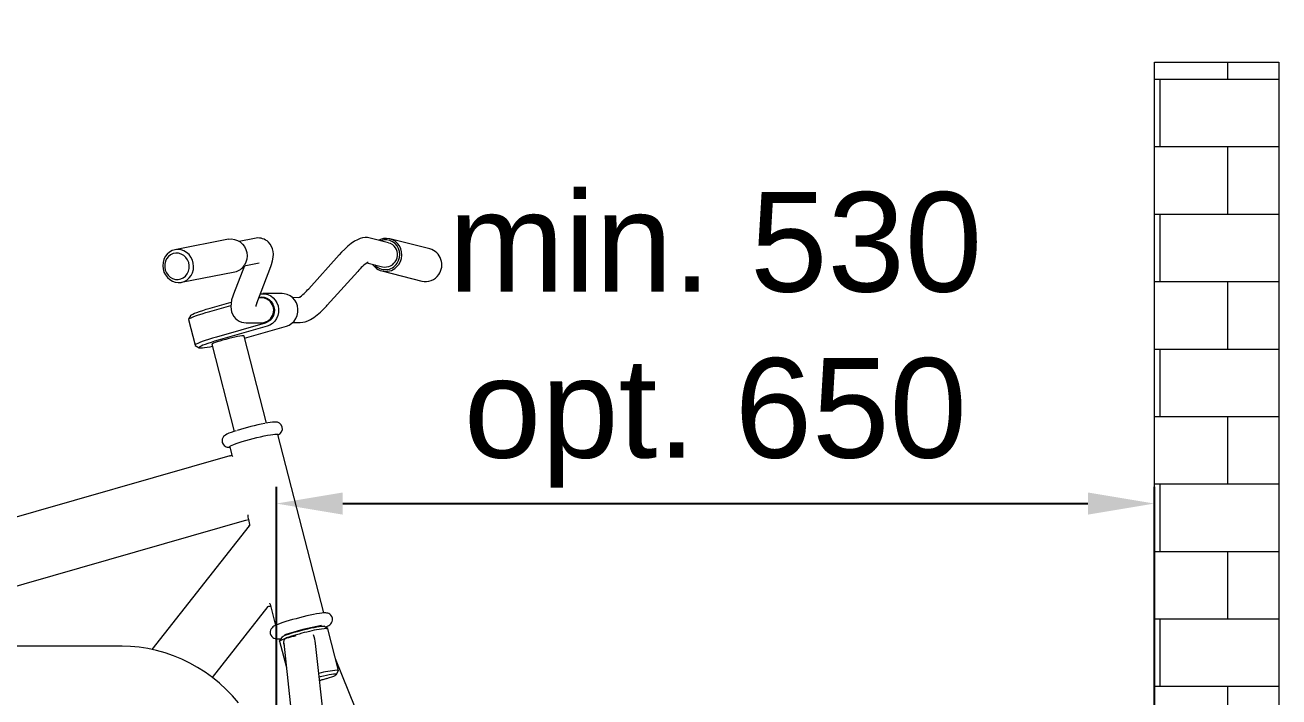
# Model space of a CAD drawing. Header units: millimetres. Extents: x -312 to 6814, y -241 to 4404.
# Drawn here: x 5787 to 6542, y 3999 to 4404 of the extents above; entities that cross this region are included whole.
import ezdxf

# ---------------------------------------------------------------- set-up
doc = ezdxf.new("R2010")
doc.units = ezdxf.units.MM
doc.layers.add('ZANO_R', color=7, linetype='Continuous', lineweight=0)
doc.layers.add('ZANO_W', color=1, linetype='Continuous', lineweight=0)
doc.styles.add('Arial', font='arial.ttf')
doc.styles.get("Standard").update_dxf_attribs({"font": 'ARIALUNI.TTF'})
doc.dimstyles.new('pl i ang', dxfattribs={"dimtxt": 50, "dimasz": 50, "dimexe": 1.25, "dimexo": 0.625, "dimgap": 10, "dimtad": 1, "dimtoh": 1, "dimtxsty": 'Standard', "dimcen": 2.5, "dimclrd": 1, "dimclre": 1, "dimclrt": 1, "dimadec": 0, "dimazin": 0, "dimtfac": 1, "dimtmove": 0, "dimatfit": 3, "dimfxl": 1, "dimarcsym": 1})

# ---------------------------------------------------------------- blocks, each defined once
blk = doc.blocks.new('*D478')
at = {"layer": 'ZANO_W', "color": 1, "lineweight": -2}
for p, q in [((5938.58, 3946.82), (5938.58, 4125.7)), ((6467.27, 3946.82), (6467.27, 4125.7)), ((5978.58, 4115.7), (6427.27, 4115.7))]:
    blk.add_line(p, q, dxfattribs=at)
at = {"layer": 'ZANO_W', "color": 1}
for points in [[(5978.58, 4122.37), (5978.58, 4109.04), (5938.58, 4115.7)], [(6427.27, 4109.04), (6427.27, 4122.37), (6467.27, 4115.7)]]:
    blk.add_solid(points, dxfattribs=at)
at = {"layer": 'ZANO_W', "color": 1, "insert": (6202.93, 4214.28), "char_height": 60, "attachment_point": 5, "style": 'Arial'}
blk.add_mtext('min. 530\\Popt. 650', dxfattribs=at)

msp = doc.modelspace()

# ---------------------------------------------------------------- hatches: boundary and pattern name
at = {"layer": 'ZANO_R', "ltscale": 10, "transparency": 33554559}
h = msp.add_hatch(dxfattribs=at)
h.set_pattern_fill('AR-B816', scale=0.2)
h.set_pattern_definition([(0, (-4827.125, 4005.57), (0, 40.64), []), (90, (-4827.125, 4005.57), (-40.64, 40.64), [40.64, -40.64])])
h.paths.add_polyline_path([(6467.27, 4381.53), (6467.27, 3381.53), (6542.27, 3381.53), (6542.27, 4381.53)])

# ---------------------------------------------------------------- linework, layer by layer
at = {"layer": 'ZANO_R'}
for p, q in [((6467.27, 4381.53), (6542.27, 4381.53)), ((6467.27, 3381.53), (6467.27, 4381.53)), ((6542.27, 4381.53), (6542.27, 3381.53)), ((6467.27, 3381.53), (6467.27, 4305.09)), ((5909.75, 4274.93), (5877.53, 4268.59)), ((5925.41, 4275.46), (5916.24, 4273.66)), ((6006.1, 4272.84), (5995.05, 4275.65)), ((6031.02, 4269.09), (6006.99, 4275.19)), ((5919.3, 4258.97), (5912.74, 4241.76)), ((5919.13, 4258.94), (5928.31, 4260.75)), ((5926.75, 4236.41), (5935.19, 4258.52)), ((5976.39, 4265.57), (5958.04, 4245.14)), ((5993.12, 4260.66), (6002.41, 4258.3)), ((5881.39, 4248.97), (5913.61, 4255.31)), ((5969.2, 4235.12), (5987.55, 4255.54)), ((6002.07, 4255.81), (6026.1, 4249.7)), ((5898.67, 4233.41), (5911.42, 4237.06)), ((5929.78, 4239.65), (5927.98, 4239.64)), ((5942.1, 4242.2), (5930.42, 4242.15)), ((5952.87, 4239.74), (5948.37, 4239.72)), ((5887.11, 4229.09), (5885.67, 4226.68)), ((5898.52, 4231.47), (5911.2, 4235.11)), ((5885.64, 4226.53), (5889.6, 4211.08)), ((5931.79, 4224.43), (5902.48, 4216.03)), ((5932.94, 4222.5), (5903.63, 4214.1)), ((5919.48, 4215.34), (5944.62, 4222.55)), ((5920.49, 4224.61), (5929.84, 4224.65)), ((5948.43, 4224.72), (5952.94, 4224.74)), ((5932.62, 4164.17), (5919.15, 4216.61)), ((5889.7, 4210.96), (5892.13, 4209.54)), ((5899.78, 4211.64), (5913.24, 4159.19)), ((5967.15, 4049.77), (5939.52, 4157.39)), ((5910.46, 4149.93), (5911.58, 4145.56)), ((5910.54, 4144.37), (5510.73, 4029.83)), ((5655.63, 4029.83), (5920.89, 4105.82)), ((5922.12, 4102.34), (5863.53, 4027.82)), ((5921.22, 4105.84), (5921.47, 4105.82)), ((5921.73, 4106.04), (5922.46, 4103.17)), ((5934.83, 4055), (5938.09, 4042.31)), ((5900.1, 4010.89), (5933.72, 4053.66)), ((5969.51, 4040.35), (5967.09, 4041.77)), ((5976.04, 4015.12), (5969.59, 4040.26)), ((5940.53, 4032.8), (5944.61, 4016.93)), ((5941.99, 4035.33), (5940.56, 4032.91)), ((5844.86, 4029.83), (5472.68, 4029.83)), ((5943, 4031.52), (5953.26, 3938.23)), ((5971.95, 3942.5), (5962.17, 4031.48)), ((6003.28, 3950.21), (5974.24, 4022.12)), ((5974.53, 4012.57), (5976.04, 4015.11))]:
    msp.add_line(p, q, dxfattribs=at)
at = {"layer": 'ZANO_R', "flags": 128}
for points in [[(5909.75, 4274.93), (5909.79, 4274.94), (5911.6, 4275.09), (5913.41, 4274.86), (5915.16, 4274.25), (5916.77, 4273.29), (5918.19, 4272.02), (5919.36, 4270.48), (5920.23, 4268.74), (5920.77, 4266.86), (5920.97, 4264.91), (5920.8, 4262.97), (5920.29, 4261.11), (5919.44, 4259.4)], [(5935.19, 4258.52), (5935.59, 4259.64), (5936.27, 4261.95), (5936.66, 4264.14), (5936.77, 4265.95), (5936.64, 4267.58), (5936.3, 4269.12), (5935.73, 4270.58), (5934.92, 4271.93), (5933.89, 4273.12), (5932.95, 4273.87)], [(5995.05, 4275.65), (5993.47, 4275.91), (5991.98, 4275.92), (5990.5, 4275.71), (5989, 4275.3), (5987.42, 4274.65), (5985.64, 4273.69), (5983.64, 4272.34), (5981.63, 4270.74), (5979.72, 4269.01), (5977.86, 4267.16), (5976.39, 4265.57)], [(6012.3, 4259.79), (6013.25, 4261.49), (6013.87, 4263.35), (6014.13, 4265.29), (6014.02, 4267.24), (6013.55, 4269.13), (6012.73, 4270.87), (6011.6, 4272.41), (6010.19, 4273.68), (6008.57, 4274.64), (6006.79, 4275.24), (6004.92, 4275.47), (6003.04, 4275.32), (6001.22, 4274.79), (6000.23, 4274.33)], [(6011.24, 4260.43), (6012.15, 4262.07), (6012.71, 4263.87), (6012.9, 4265.74), (6012.72, 4267.6), (6012.16, 4269.37), (6011.26, 4270.98), (6010.05, 4272.35), (6008.59, 4273.43), (6006.94, 4274.16), (6005.17, 4274.52), (6003.36, 4274.48), (6001.59, 4274.06), (6001.48, 4274.02)], [(5887.22, 4253.07), (5888.07, 4254.77), (5888.58, 4256.63), (5888.75, 4258.57), (5888.55, 4260.52), (5888.01, 4262.4), (5887.14, 4264.14), (5885.97, 4265.68), (5884.55, 4266.95), (5882.94, 4267.91), (5881.19, 4268.52), (5879.38, 4268.75), (5877.57, 4268.6), (5875.83, 4268.07), (5874.23, 4267.18), (5872.84, 4265.98), (5871.69, 4264.49)], [(5884.93, 4254.06), (5885.68, 4255.63), (5886.08, 4257.35), (5886.12, 4259.14), (5885.78, 4260.9), (5885.09, 4262.54), (5884.07, 4263.99), (5882.79, 4265.17), (5881.31, 4266.03), (5879.7, 4266.51), (5878.03, 4266.6), (5876.4, 4266.28), (5874.89, 4265.59), (5873.57, 4264.54), (5872.5, 4263.2)], [(6006.1, 4272.84), (6007.1, 4272.5), (6008.5, 4271.7)], [(5871.69, 4264.49), (5870.85, 4262.79), (5870.33, 4260.93), (5870.17, 4258.99), (5870.36, 4257.04), (5870.91, 4255.15), (5871.78, 4253.41), (5872.94, 4251.87), (5874.36, 4250.6), (5875.97, 4249.65), (5877.72, 4249.04), (5879.53, 4248.81), (5881.35, 4248.96), (5883.08, 4249.49), (5884.68, 4250.37), (5886.08, 4251.58), (5887.22, 4253.07)], [(5872.5, 4263.2), (5871.75, 4261.63), (5871.35, 4259.91), (5871.32, 4258.13), (5871.66, 4256.37), (5872.35, 4254.72), (5873.36, 4253.27), (5874.64, 4252.09), (5876.12, 4251.24), (5877.74, 4250.76), (5879.4, 4250.67), (5881.03, 4250.98), (5882.55, 4251.68), (5883.87, 4252.72), (5884.93, 4254.06)], [(5912.74, 4241.76), (5912.33, 4240.64), (5911.65, 4238.33), (5911.26, 4236.14), (5911.15, 4234.33), (5911.28, 4232.7), (5911.62, 4231.16), (5912.19, 4229.7), (5913, 4228.35), (5914.03, 4227.16), (5914.97, 4226.41)], [(5928.1, 4239.94), (5929.5, 4240.14), (5931.19, 4240.01), (5932.82, 4239.49), (5934.29, 4238.6), (5935.53, 4237.38), (5936.49, 4235.91), (5937.11, 4234.24), (5937.37, 4232.47), (5937.25, 4230.68), (5936.76, 4228.97), (5935.91, 4227.42), (5934.77, 4226.1), (5933.37, 4225.09), (5931.79, 4224.43)], [(5928.89, 4242.01), (5929.81, 4242.13), (5931.66, 4242.07), (5933.47, 4241.63), (5935.16, 4240.82), (5936.67, 4239.69), (5937.95, 4238.26), (5938.93, 4236.6), (5939.59, 4234.77), (5939.9, 4232.83), (5939.84, 4230.87), (5939.43, 4228.96), (5938.67, 4227.17), (5937.59, 4225.58), (5936.24, 4224.23), (5934.67, 4223.19), (5932.94, 4222.5)], [(5944.62, 4222.55), (5946.35, 4223.24), (5947.93, 4224.28), (5949.27, 4225.63), (5950.35, 4227.22), (5951.11, 4229.01), (5951.52, 4230.92), (5951.58, 4232.88), (5951.27, 4234.81), (5950.61, 4236.65), (5949.63, 4238.31), (5948.36, 4239.74), (5946.85, 4240.87), (5945.15, 4241.68), (5943.35, 4242.12), (5942.1, 4242.2)], [(5885.64, 4226.53), (5885.63, 4226.56), (5885.81, 4226.84), (5886.35, 4227.21), (5887.23, 4227.66), (5888.45, 4228.18), (5889.98, 4228.76), (5891.78, 4229.39), (5893.83, 4230.06), (5896.09, 4230.76), (5898.52, 4231.47)], [(5887.11, 4229.09), (5887.14, 4229.14), (5887.53, 4229.46), (5888.27, 4229.86), (5889.34, 4230.33), (5890.71, 4230.86), (5892.37, 4231.45), (5894.28, 4232.08), (5896.39, 4232.74), (5898.67, 4233.41)], [(5952.94, 4224.74), (5954.5, 4224.87), (5955.98, 4225.2), (5957.52, 4225.75), (5959.21, 4226.57), (5961.13, 4227.76), (5963.17, 4229.29), (5965.11, 4230.97), (5966.99, 4232.78), (5968.7, 4234.57), (5969.2, 4235.12)], [(5902.48, 4216.03), (5900.06, 4215.32), (5897.8, 4214.62), (5895.75, 4213.95), (5893.94, 4213.32), (5892.42, 4212.73), (5891.2, 4212.21), (5890.31, 4211.77), (5889.78, 4211.4), (5889.6, 4211.12), (5889.7, 4210.96)], [(5903.63, 4214.1), (5901.35, 4213.43), (5899.23, 4212.78), (5897.33, 4212.15), (5895.67, 4211.56), (5894.29, 4211.02), (5893.22, 4210.55), (5892.49, 4210.15), (5892.09, 4209.83), (5892.06, 4209.6), (5892.37, 4209.46), (5893.04, 4209.42), (5894.03, 4209.47), (5895.35, 4209.62), (5896.95, 4209.85), (5898.8, 4210.18), (5900.09, 4210.43)], [(5906.22, 4214.11), (5904.5, 4213.6), (5902.98, 4213.11), (5901.7, 4212.66), (5900.72, 4212.27), (5900.07, 4211.94), (5899.79, 4211.7), (5899.78, 4211.64)], [(5919.15, 4216.61), (5919.05, 4216.69), (5918.6, 4216.74), (5917.79, 4216.69), (5916.66, 4216.54), (5915.25, 4216.29), (5913.63, 4215.96), (5911.84, 4215.57), (5909.96, 4215.11), (5908.07, 4214.62), (5906.22, 4214.11)], [(5914.46, 4159.59), (5912.88, 4159.07), (5911.36, 4158.53), (5910.02, 4158.02), (5908.85, 4157.49), (5907.89, 4156.96), (5907.28, 4156.5), (5906.8, 4156.01), (5906.34, 4155.33), (5906, 4154.47), (5905.87, 4153.48), (5906.02, 4152.46), (5906.46, 4151.48), (5907.05, 4150.76), (5907.7, 4150.26), (5908.35, 4149.93), (5908.97, 4149.75), (5909.56, 4149.65), (5910.23, 4149.61), (5910.4, 4149.61)], [(5910.46, 4149.93), (5910.58, 4150.15), (5911.05, 4150.47), (5911.87, 4150.87), (5913, 4151.34), (5914.44, 4151.86), (5916.13, 4152.43), (5918.04, 4153.02), (5920.12, 4153.64), (5922.32, 4154.25), (5924.59, 4154.85), (5926.87, 4155.42), (5929.1, 4155.95), (5931.23, 4156.42), (5933.21, 4156.82), (5934.98, 4157.14), (5936.51, 4157.38), (5937.75, 4157.53), (5938.68, 4157.58)], [(5938.68, 4157.58), (5939.28, 4157.54), (5939.52, 4157.39), (5939.52, 4157.39)], [(5922.56, 4102.57), (5922.54, 4102.59), (5922.05, 4102.2)], [(5922.79, 4102.38), (5922.7, 4102.56), (5922.54, 4103.19)], [(5934.84, 4055), (5934.73, 4055.4), (5934.68, 4055.65)], [(5933.72, 4053.66), (5933.96, 4053.81), (5934.45, 4053.89)], [(5967.85, 4049.8), (5967.25, 4049.78), (5965.95, 4049.67), (5964.54, 4049.48), (5962.83, 4049.19), (5960.99, 4048.85), (5959.01, 4048.44), (5956.93, 4047.97), (5954.77, 4047.46), (5952.59, 4046.92), (5950.4, 4046.35), (5948.26, 4045.76), (5946.21, 4045.16), (5944.27, 4044.58), (5942.49, 4044), (5940.89, 4043.45), (5939.48, 4042.91), (5938.25, 4042.39), (5937.11, 4041.8), (5936.44, 4041.34), (5935.97, 4040.9), (5935.48, 4040.29), (5935.09, 4039.49), (5934.88, 4038.53), (5934.92, 4037.5), (5935.29, 4036.43), (5935.85, 4035.63), (5936.49, 4035.06), (5937.15, 4034.68), (5937.78, 4034.45), (5938.38, 4034.33), (5939.01, 4034.27), (5939.45, 4034.26)], [(5968.01, 4041.23), (5969.04, 4041.66), (5970.19, 4042.26), (5970.85, 4042.72), (5971.33, 4043.16), (5971.81, 4043.77), (5972.21, 4044.57), (5972.42, 4045.53), (5972.37, 4046.56), (5972.01, 4047.63), (5971.45, 4048.43), (5970.81, 4049), (5970.14, 4049.38), (5969.51, 4049.61), (5968.92, 4049.73), (5968.28, 4049.79), (5967.85, 4049.8)], [(5941.99, 4035.33), (5942.12, 4035.46), (5942.61, 4035.76), (5943.42, 4036.14), (5944.54, 4036.58), (5945.93, 4037.08), (5947.56, 4037.61), (5949.38, 4038.16), (5951.34, 4038.72), (5953.39, 4039.28), (5955.47, 4039.81), (5957.52, 4040.3), (5959.5, 4040.75), (5961.34, 4041.13), (5962.99, 4041.44), (5964.42, 4041.67), (5965.57, 4041.81), (5966.43, 4041.86)], [(5966.43, 4041.86), (5966.96, 4041.81), (5967.09, 4041.77)], [(5968.75, 4040.45), (5969.29, 4040.42), (5969.56, 4040.31), (5969.59, 4040.26)], [(5940.53, 4032.8), (5940.56, 4032.93), (5940.85, 4033.18), (5941.4, 4033.49), (5942.21, 4033.86), (5943.26, 4034.28), (5944.54, 4034.74)], [(5950.33, 4035.93), (5949.1, 4035.6), (5947.95, 4035.33), (5947.01, 4035.13), (5945.93, 4034.9), (5944.87, 4034.65), (5944.64, 4034.58), (5944.45, 4034.52), (5944.31, 4034.46), (5943.62, 4034.08), (5943.39, 4033.86), (5943.22, 4033.61), (5943.07, 4033.26), (5942.98, 4032.85), (5942.95, 4032.37), (5942.97, 4031.84), (5943.01, 4031.52)], [(5915.8, 3995.7), (5912.19, 3999.84), (5908.36, 4003.77), (5904.33, 4007.45), (5900.11, 4010.88), (5895.71, 4014.06), (5891.15, 4016.97), (5886.45, 4019.59), (5881.61, 4021.94), (5876.66, 4023.98), (5871.6, 4025.73), (5866.47, 4027.17), (5861.27, 4028.31), (5856.01, 4029.13), (5850.73, 4029.64), (5845.7, 4029.83), (5844.86, 4029.83)], [(5942.96, 4031.52), (5943.09, 4030.52), (5943.12, 4030.41)], [(5968.93, 4010.33), (5970.57, 4010.87), (5971.98, 4011.36), (5973.11, 4011.81), (5973.94, 4012.19), (5974.44, 4012.5), (5974.59, 4012.72), (5974.4, 4012.86), (5973.86, 4012.9), (5973, 4012.85), (5971.84, 4012.71), (5970.4, 4012.48), (5968.74, 4012.17), (5966.88, 4011.78), (5964.9, 4011.33), (5964.4, 4011.21)], [(5975.96, 4015.04), (5976.03, 4015.15), (5975.81, 4015.3), (5975.19, 4015.36)]]:
    msp.add_lwpolyline(points, dxfattribs=at)
at = {"layer": 'ZANO_R'}
for centre, radius, start, end in [((5927.5, 4266.73), 8.98, 52.64943, 103.48056), ((6003.99, 4265.67), 7.53, 257.8614, 53.23354), ((6028.28, 4259.53), 9.95, 324.01599, 73.97296), ((5911.82, 4264.05), 8.93, 281.54769, 328.62487), ((6006.5, 4240.38), 24.27, 121.34652, 141.34161), ((6004.42, 4264.97), 9.43, 213.30702, 326.6518), ((6004.15, 4265.1), 8.49, 221.47571, 326.62273), ((6028.37, 4258.98), 9.56, 256.20606, 326.30524), ((5938.17, 4261.22), 25.56, 302.81879, 321.01634), ((5934.85, 4232.94), 8.81, 156.75689, 170.59503), ((5929.79, 4232.82), 6.83, 53.43066, 90.10543), ((5929.43, 4232.19), 7.55, 273.13233, 54.06714), ((5920.23, 4233.17), 8.56, 232.15714, 271.73379), ((5962.2, 4008.62), 158.33, 101.14428, 107.38305), ((5939.56, 4128.8), 36.05, 92.86149, 102.06482), ((5938.21, 4160.83), 4, 290.34323, 96.46714), ((5910.18, 4146.21), 1.9, 286.36454, 325.65794), ((5916.8, 4146.7), 5.34, 192.29215, 210.09611), ((5913.65, 4134.61), 10.16, 101.5289, 109.18531), ((5932.86, 4109.05), 11.53, 181.17792, 195.12064), ((5934.71, 4054.92), 1.06, 255.7718, 288.94629), ((5991.45, 3894.58), 149.85, 99.90332, 108.63925), ((5975.43, 3970.61), 70.16, 95.45782, 105.23393), ((5939.28, 4050.35), 16.09, 270.59581, 277.72714), ((5990.24, 3898.56), 143.65, 103.3837, 108.55029), ((5946.71, 4030.46), 15.48, 3.77697, 23.42124), ((5982.85, 3940.65), 75.09, 95.85324, 104.41645), ((6006.09, 3847.61), 166.68, 103.73988, 104.40093), ((6020.41, 3851.88), 166.6, 108.00038, 108.8822)]:
    msp.add_arc(centre, radius, start, end, dxfattribs=at)

# ---------------------------------------------------------------- dimensions: what is measured, and where the dimension line sits
at = {"layer": 'ZANO_W'}
dim = msp.add_linear_dim(base=(6467.27, 4115.7), p1=(5938.58, 3936.82), p2=(6467.27, 3936.82), text='min. 530\\Popt. 650', dimstyle='pl i ang', override={"dimtxt": 60, "dimasz": 40, "dimexe": 10, "dimexo": 10, "dimtoh": 0, "dimdec": 0, "dimtxsty": 'Arial', "dimtdec": 0, "dimtmove": 1}, dxfattribs=at)
dim.commit()
dim.dimension.update_dxf_attribs({"geometry": '*D478', "text_midpoint": (6202.93, 4214.28)})

doc.saveas('drawing.dxf')
